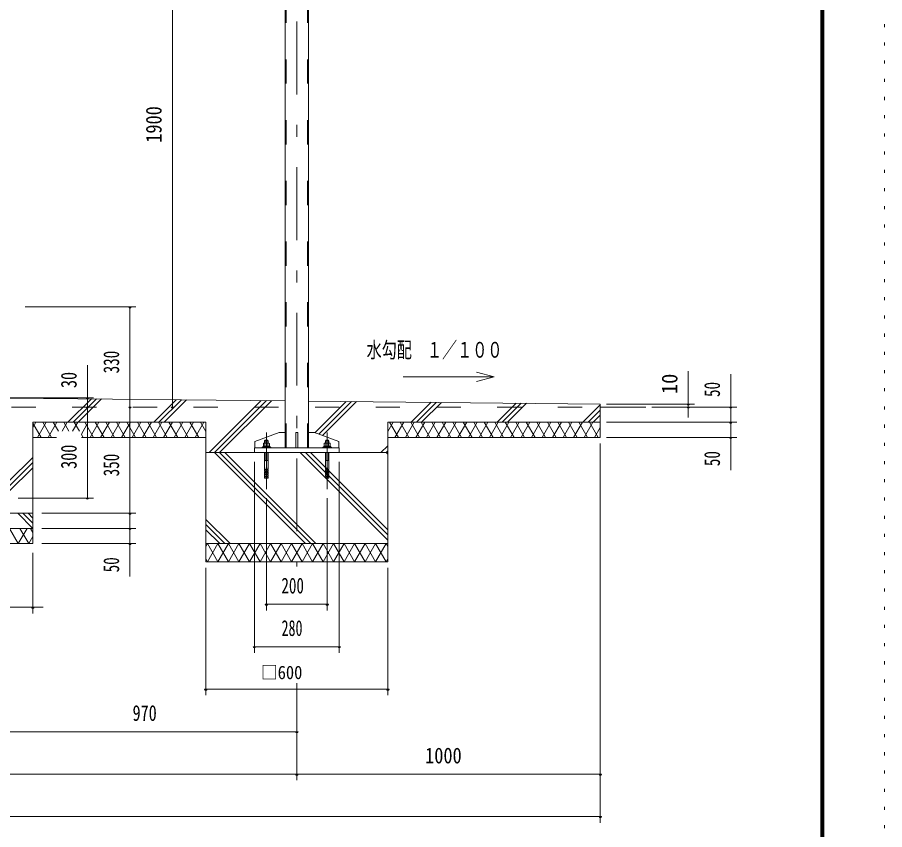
# Model space of a CAD drawing. Units: millimetres, scale not verified. Extents: x -30294 to 30299, y -14700 to 14700.
# Drawn here: x 20296 to 30299, y -4042 to 5329 of the extents above; entities that cross this region are included whole.
import ezdxf
from ezdxf.enums import TextEntityAlignment as Align

# ---------------------------------------------------------------- set-up
doc = ezdxf.new("R2010")
doc.units = ezdxf.units.MM
doc.header["$LTSCALE"] = 70
for name, pattern in [('USER2', [10, 4, -6]), ('USER3', [24, 12, -5, 2, -5]), ('USER4', [3, 0.5, -2.5])]:
    doc.linetypes.add(name, pattern=pattern)
for name, color, linetype, lineweight in [('0-6_2-0BOLD', 7, 'Continuous', 18), ('0-7_2-1HIDDEN', 3, 'USER2', 18), ('0-8_2-2CENTER', 3, 'USER3', 18), ('0-9_2-4THIN', 4, 'Continuous', 18), ('0-A_2-5DIM', 3, 'Continuous', 18), ('0-B_2-6HATCH', 2, 'Continuous', 18), ('0-C_F-F', 5, 'Continuous', 18), ('0-D_F-E_J_ADD', 5, 'USER4', 18)]:
    doc.layers.add(name, color=color, linetype=linetype, lineweight=lineweight)
doc.styles.add('ＭＳ ゴシック', font='')
doc.styles.get('ＭＳ ゴシック').set_extended_font_data('MS Gothic')

msp = doc.modelspace()

# ---------------------------------------------------------------- linework, layer by layer
at = {"layer": '0-6_2-0BOLD'}
for p, q in [((23652.58, 363.9), (23652.59, 6960.27)), ((23385.54, 6318.98), (23385.53, 363.9)), ((20198.79, 937.14), (23385.54, 904.79)), ((23652.59, 902.08), (27019.05, 867.89)), ((27019.05, 867.9), (27019.05, 482.9)), ((27019.06, 832.9), (27544.08, 832.9)), ((23529.56, 363.9), (23529.56, 538.9)), ((20746.28, 482.9), (20474.06, 482.9)), ((22469.06, 482.9), (21034.06, 482.9)), ((23151.89, 382.45), (23151.89, 414.29)), ((23186.24, 414.29), (23186.24, 382.45)), ((23190.07, 442.98), (23190.07, 417.45)), ((23890.07, 442.98), (23848.06, 442.98)), ((23851.89, 414.29), (23851.89, 382.45)), ((23886.24, 382.45), (23886.24, 414.29)), ((23903.42, 414.29), (23903.42, 382.45)), ((24002.59, 363.9), (24002.59, 433.9)), ((27019.06, 482.9), (24569.06, 482.9)), ((24569.06, 307.9), (22469.06, 307.9)), ((23029.07, 307.9), (23029.07, 363.9)), ((23158.57, 371.95), (23169.07, 382.45)), ((23179.56, 382.45), (23169.07, 371.95)), ((23820.06, 371.95), (23820.06, 363.9)), ((23858.56, 382.45), (23869.06, 371.95)), ((23879.56, 371.95), (23869.06, 382.45)), ((23906.69, 371.95), (23906.69, 382.45)), ((23148.06, 215.64), (23190.06, 215.64)), ((23890.06, 215.64), (23848.06, 215.64)), ((23148.06, 104.91), (23152.26, 113.31)), ((23185.86, 113.31), (23190.06, 104.91)), ((23885.86, 113.31), (23890.06, 104.91)), ((23148.06, 79.71), (23152.26, 88.11)), ((23148.06, 54.51), (23152.26, 62.91)), ((23148.06, 29.31), (23152.26, 37.71)), ((23185.86, 88.11), (23190.06, 79.71)), ((23185.86, 62.91), (23190.06, 54.51)), ((23185.86, 37.71), (23190.06, 29.31)), ((23848.06, 79.71), (23852.26, 88.11)), ((23848.06, 54.51), (23852.26, 62.91)), ((23885.86, 88.11), (23890.06, 79.71)), ((23885.86, 62.91), (23890.06, 54.51)), ((23885.86, 37.71), (23890.06, 29.31)), ((19774.06, -392.1), (20474.07, -392.1)), ((20474.07, -567.1), (19774.06, -567.1)), ((22469.06, -742.1), (24569.06, -742.1))]:
    msp.add_line(p, q, dxfattribs=at)
for points in [[(15679.06, -952.1), (17779.06, -952.1), (17779.06, 657.9), (19774.06, 657.9), (19774.06, -742.1), (20474.06, -742.1), (20474.06, 657.9), (22469.06, 657.9), (22469.06, -952.1), (24569.06, -952.1), (24569.06, 657.9), (27019.06, 657.9)], [(23385.53, 538.9), (23315.54, 538.9), (23035.54, 433.9), (23035.54, 363.9)], [(23529.56, 538.9), (23508.57, 538.9), (23508.57, 363.9)], [(24002.59, 433.9), (23722.58, 538.9), (23652.59, 538.9)], [(23203.42, 382.45), (23203.42, 414.29), (23197.94, 417.45), (23140.19, 417.45), (23134.71, 414.29), (23134.71, 382.45)], [(23148.06, 417.45), (23148.06, 442.98), (23190.07, 442.98), (23183.07, 449.98), (23155.07, 449.98), (23148.06, 442.98)], [(23834.71, 382.45), (23834.71, 414.29), (23840.19, 417.45), (23897.94, 417.45), (23903.42, 414.29)], [(23890.07, 417.45), (23890.07, 442.98), (23883.06, 449.98), (23855.06, 449.98), (23848.06, 442.98), (23848.06, 417.45)], [(23029.07, 363.9), (24009.06, 363.9), (24009.06, 307.9)], [(23218.07, 363.9), (23218.07, 371.95), (23120.07, 371.95), (23120.07, 363.9)], [(23131.44, 371.95), (23131.44, 382.45), (23206.69, 382.45), (23206.69, 371.95)], [(23164.86, 113.31), (23148.06, 113.31), (23148.06, 307.9)], [(23190.06, 307.9), (23190.06, 113.31), (23173.26, 113.31)], [(23820.06, 371.95), (23918.06, 371.95), (23918.06, 363.9)], [(23906.69, 382.45), (23831.44, 382.45), (23831.44, 371.95)], [(23848.06, 307.9), (23848.06, 113.31), (23864.86, 113.31)], [(23873.26, 113.31), (23890.06, 113.31), (23890.06, 307.9)], [(23173.26, 130.11), (23164.86, 130.11), (23164.86, 12.51), (23148.06, 12.51), (23148.06, 29.31), (23164.86, 29.31)], [(23164.86, 88.11), (23148.06, 88.11), (23148.06, 104.91), (23164.86, 104.91)], [(23173.26, 29.31), (23190.06, 29.31), (23190.06, 12.51), (23173.26, 12.51), (23173.26, 130.11)], [(23173.26, 104.91), (23190.06, 104.91), (23190.06, 88.11), (23173.26, 88.11)], [(23848.06, 29.31), (23848.06, 12.51), (23864.86, 12.51), (23864.86, 130.11)], [(23864.86, 104.91), (23848.06, 104.91), (23852.26, 113.31)], [(23848.06, 104.91), (23848.06, 88.11), (23864.86, 88.11)], [(23864.86, 130.11), (23873.26, 130.11), (23873.26, 12.51), (23890.06, 12.51), (23890.06, 29.31), (23873.26, 29.31)], [(23873.26, 88.11), (23890.06, 88.11), (23890.06, 104.91), (23873.26, 104.91)], [(23164.86, 62.91), (23148.06, 62.91), (23148.06, 79.71), (23164.86, 79.71)], [(23164.86, 37.71), (23148.06, 37.71), (23148.06, 54.51), (23164.86, 54.51)], [(23173.26, 79.71), (23190.06, 79.71), (23190.06, 62.91), (23173.26, 62.91)], [(23173.26, 54.51), (23190.06, 54.51), (23190.06, 37.71), (23173.26, 37.71)], [(23864.86, 79.71), (23848.06, 79.71), (23848.06, 62.91), (23864.86, 62.91)], [(23864.86, 54.51), (23848.06, 54.51), (23848.06, 37.71), (23864.86, 37.71)], [(23864.86, 29.31), (23848.06, 29.31), (23852.26, 37.71)], [(23873.26, 62.91), (23890.06, 62.91), (23890.06, 79.71), (23873.26, 79.71)], [(23873.26, 37.71), (23890.06, 37.71), (23890.06, 54.51), (23873.26, 54.51)]]:
    msp.add_lwpolyline(points, dxfattribs=at)
for centre, radius, start, end in [((23143.3, 404.21), 13.24, 49.5701, 90), ((23169.07, 369.22), 48.23, 69.13593, 110.86406), ((23194.83, 404.21), 13.24, 90, 130.42989), ((23843.3, 404.21), 13.24, 49.57011, 90), ((23869.06, 369.22), 48.23, 69.13594, 110.86407), ((23894.83, 404.21), 13.24, 90, 130.4299)]:
    msp.add_arc(centre, radius, start, end, dxfattribs=at)
at = {"layer": '0-7_2-1HIDDEN'}
for p, q in [((23642.78, 363.9), (23642.79, 6960.27)), ((23395.33, 363.9), (23395.34, 6318.98)), ((13229.06, 832.9), (27019.06, 832.9))]:
    msp.add_line(p, q, dxfattribs=at)
at = {"layer": '0-8_2-2CENTER'}
for p, q in [((23519.06, 6960.27), (23519.06, -1005.48)), ((23169.06, -112.44), (23169.06, 538.9)), ((23869.06, -112.44), (23869.06, 538.9))]:
    msp.add_line(p, q, dxfattribs=at)
at = {"layer": '0-9_2-4THIN'}
for p, q in [((23153.32, 417.45), (23153.32, 448.23)), ((23184.81, 448.23), (23184.81, 417.45)), ((23853.32, 417.45), (23853.32, 448.23)), ((23884.81, 448.23), (23884.81, 417.45))]:
    msp.add_line(p, q, dxfattribs=at)
for points in [[(23148.06, 208.37), (23152.27, 215.64), (23152.26, 307.9)], [(23185.86, 307.9), (23185.86, 215.64), (23190.06, 208.36)], [(23852.26, 307.9), (23852.27, 215.64), (23848.06, 208.37)], [(23890.06, 208.36), (23885.86, 215.64), (23885.86, 307.9)]]:
    msp.add_lwpolyline(points, dxfattribs=at)
at = {"layer": '0-A_2-5DIM'}
for p, q in [((22084.06, 7482.9), (22084.06, 832.9)), ((20386.77, 1987.9), (21664.06, 1987.9)), ((21608.07, 1987.9), (21580.07, 1987.9)), ((21594.07, 1987.9), (21594.07, -1120.1)), ((21104.06, -217.1), (21104.06, 1315.9)), ((25591.22, 1237.25), (25794.07, 1182.9)), ((28034.08, 711.14), (28034.08, 1245.9)), ((28524.08, 1210.9), (28524.08, 104.9)), ((21174.07, 937.9), (20159.07, 937.9)), ((21118.06, 937.9), (21090.06, 937.9)), ((21118.06, 832.9), (21090.06, 832.9)), ((21608.07, 832.9), (21580.07, 832.9)), ((22098.07, 832.9), (22070.07, 832.9)), ((27089.06, 867.9), (28104.08, 867.9)), ((28594.08, 832.9), (27614.08, 832.9)), ((28048.08, 867.9), (28020.08, 867.9)), ((28048.08, 832.9), (28020.08, 832.9)), ((28538.08, 832.9), (28510.08, 832.9)), ((27089.06, 657.9), (28594.08, 657.9)), ((28538.08, 657.9), (28510.08, 657.9)), ((27019.06, 412.9), (27019.06, -3962.1)), ((28594.08, 482.9), (27089.06, 482.9)), ((28538.08, 482.9), (28510.08, 482.9)), ((23029.07, -2002.1), (23029.07, 202.9)), ((24009.06, 202.9), (24009.06, -2002.1)), ((20303.79, -217.1), (21174.06, -217.1)), ((21118.06, -217.1), (21090.06, -217.1)), ((23169.06, -1512.1), (23169.06, -217.44)), ((23869.06, -1512.1), (23869.06, -217.44)), ((21664.06, -392.1), (20579.06, -392.1)), ((21608.07, -392.1), (21580.07, -392.1)), ((20579.06, -567.1), (21664.06, -567.1)), ((21608.07, -567.1), (21580.07, -567.1)), ((21664.06, -742.1), (20579.06, -742.1)), ((21608.07, -742.1), (21580.07, -742.1)), ((20474.06, -847.1), (20474.06, -1547.1)), ((22469.06, -2492.1), (22469.06, -1022.09)), ((24569.06, -2492.1), (24569.06, -1022.1)), ((20595.09, -1477.1), (18881.56, -1477.1)), ((20488.06, -1477.1), (20460.06, -1477.1)), ((23183.06, -1442.1), (23155.06, -1442.1)), ((23169.06, -1442.1), (23869.06, -1442.1)), ((23883.06, -1442.1), (23855.06, -1442.1)), ((23043.07, -1932.1), (23015.07, -1932.1)), ((24009.06, -1932.1), (23029.07, -1932.1)), ((24023.06, -1932.1), (23995.06, -1932.1)), ((23519.06, -2352.1), (23519.06, -3472.1)), ((22483.06, -2422.1), (22455.06, -2422.1)), ((22469.06, -2422.1), (24569.06, -2422.1)), ((24583.06, -2422.1), (24555.06, -2422.1)), ((16729.06, -2912.1), (23519.06, -2912.1)), ((23533.06, -2912.1), (23505.06, -2912.1)), ((13229.06, -3402.09), (27019.06, -3402.09)), ((23533.06, -3402.09), (23505.06, -3402.09)), ((27033.06, -3402.09), (27005.06, -3402.09)), ((27019.06, -3892.1), (13229.06, -3892.1)), ((27033.06, -3892.1), (27005.06, -3892.1))]:
    msp.add_line(p, q, dxfattribs=at)
msp.add_lwpolyline([(24744.07, 1182.9), (25794.07, 1182.9), (25591.22, 1128.55)], dxfattribs=at)
for centre in [(21594.07, 1987.9), (21104.06, 937.9), (21104.06, 832.9), (21594.07, 832.9), (22084.07, 832.9), (28034.08, 867.9), (28034.08, 832.9), (28524.08, 832.9), (28524.08, 657.9), (28524.08, 482.9), (21104.06, -217.1), (21594.07, -392.1), (21594.07, -567.1), (21594.07, -742.1), (20474.06, -1477.1), (23169.06, -1442.1), (23869.06, -1442.1), (23029.07, -1932.1), (24009.06, -1932.1), (22469.06, -2422.1), (24569.06, -2422.1), (23519.06, -2912.1), (23519.06, -3402.09), (27019.06, -3402.09), (27019.06, -3892.1)]:
    msp.add_arc(centre, 14, 180, 0, dxfattribs=at)
at = {"layer": '0-B_2-6HATCH'}
for p, q in [((20879.62, 657.9), (21149.21, 927.49)), ((21208.01, 926.9), (20939.02, 657.9)), ((20998.41, 657.9), (21266.81, 926.3)), ((21869.57, 657.9), (22129.21, 917.54)), ((22188.01, 916.95), (21928.97, 657.9)), ((22246.81, 916.35), (21988.36, 657.9)), ((22509.52, 307.9), (23109.21, 907.59)), ((23168.01, 907), (22568.92, 307.9)), ((22628.31, 307.9), (23226.81, 906.4)), ((23728.32, 536.75), (24089.21, 897.64)), ((24148.01, 897.04), (23771.52, 520.55)), ((23814.72, 504.35), (24206.81, 896.45)), ((25069.21, 887.69), (24839.42, 657.9)), ((24898.82, 657.9), (25128.01, 887.09)), ((25186.81, 886.5), (24958.21, 657.9)), ((25829.37, 657.9), (26049.21, 877.74)), ((26108.01, 877.14), (25888.76, 657.9)), ((25948.16, 657.9), (26166.81, 876.55)), ((26819.32, 657.9), (27019.05, 857.64)), ((27019.05, 798.24), (26878.71, 657.9)), ((26938.11, 657.9), (27019.05, 738.84)), ((20508, 657.9), (20474.06, 599.13)), ((20474.06, 646.68), (20568.62, 482.9)), ((20528.2, 482.9), (20629.24, 657.9)), ((20588.83, 657.9), (20689.86, 482.9)), ((20649.45, 482.9), (20750.48, 657.9)), ((20710.07, 657.9), (20769.71, 554.61)), ((20812.09, 554.61), (20871.73, 657.9)), ((20890.95, 554.61), (20831.31, 657.9)), ((20992.97, 657.9), (20933.33, 554.61)), ((20952.56, 657.9), (21012.19, 554.61)), ((21034.06, 519.08), (21114.21, 657.9)), ((21073.8, 657.9), (21174.84, 482.9)), ((21134.42, 482.9), (21235.46, 657.9)), ((21195.04, 657.9), (21296.08, 482.9)), ((21255.67, 482.9), (21356.7, 657.9)), ((21316.29, 657.9), (21417.32, 482.9)), ((21376.91, 482.9), (21477.94, 657.9)), ((21437.53, 657.9), (21538.57, 482.9)), ((21498.15, 482.9), (21599.19, 657.9)), ((21558.78, 657.9), (21659.81, 482.9)), ((21619.39, 482.9), (21720.43, 657.9)), ((21680.02, 657.9), (21781.05, 482.9)), ((21740.64, 482.9), (21841.67, 657.9)), ((21902.3, 482.9), (21801.26, 657.9)), ((21962.92, 657.9), (21861.88, 482.9)), ((21922.51, 657.9), (22023.54, 482.9)), ((21983.13, 482.9), (22084.16, 657.9)), ((22043.75, 657.9), (22144.78, 482.9)), ((22104.37, 482.9), (22205.41, 657.9)), ((22164.99, 657.9), (22266.03, 482.9)), ((22225.61, 482.9), (22326.65, 657.9)), ((22286.24, 657.9), (22387.27, 482.9)), ((22346.86, 482.9), (22447.89, 657.9)), ((22407.48, 657.9), (22469.06, 551.24)), ((24630.28, 657.9), (24569.06, 551.87)), ((24589.87, 657.9), (24690.9, 482.9)), ((24650.49, 482.9), (24751.52, 657.9)), ((24711.11, 657.9), (24812.14, 482.9)), ((24771.73, 482.9), (24872.77, 657.9)), ((24832.35, 657.9), (24933.39, 482.9)), ((24892.97, 482.9), (24994.01, 657.9)), ((24953.6, 657.9), (25054.63, 482.9)), ((25014.22, 482.9), (25115.25, 657.9)), ((25074.84, 657.9), (25175.88, 482.9)), ((25135.46, 482.9), (25236.5, 657.9)), ((25196.08, 657.9), (25297.12, 482.9)), ((25256.71, 482.9), (25357.74, 657.9)), ((25317.33, 657.9), (25418.37, 482.9)), ((25377.95, 482.9), (25478.98, 657.9)), ((25438.57, 657.9), (25539.61, 482.9)), ((25499.19, 482.9), (25600.23, 657.9)), ((25559.82, 657.9), (25660.85, 482.9)), ((25620.43, 482.9), (25721.47, 657.9)), ((25681.06, 657.9), (25782.09, 482.9)), ((25741.68, 482.9), (25842.72, 657.9)), ((25903.34, 482.9), (25802.3, 657.9)), ((25963.96, 657.9), (25862.92, 482.9)), ((25923.55, 657.9), (26024.58, 482.9)), ((25984.17, 482.9), (26085.2, 657.9)), ((26044.79, 657.9), (26145.83, 482.9)), ((26105.41, 482.9), (26206.45, 657.9)), ((26166.03, 657.9), (26267.07, 482.9)), ((26226.66, 482.9), (26327.69, 657.9)), ((26287.28, 657.9), (26388.31, 482.9)), ((26347.9, 482.9), (26448.93, 657.9)), ((26408.52, 657.9), (26509.56, 482.9)), ((26469.14, 482.9), (26570.18, 657.9)), ((26529.76, 657.9), (26630.8, 482.9)), ((26590.39, 482.9), (26691.42, 657.9)), ((26651.01, 657.9), (26752.05, 482.9)), ((26711.63, 482.9), (26812.66, 657.9)), ((26873.29, 482.9), (26772.25, 657.9)), ((26933.91, 657.9), (26832.87, 482.9)), ((26893.5, 657.9), (26994.53, 482.9)), ((27019.05, 650.43), (27014.74, 657.9)), ((21034.06, 516.73), (21053.59, 482.9)), ((26954.12, 482.9), (27019.05, 595.37)), ((22469.06, 484.56), (22468.1, 482.9)), ((24569.06, 483.94), (24569.66, 482.9)), ((22569.56, 307.9), (23619.56, -742.1)), ((23678.96, -742.1), (22628.96, 307.9)), ((22688.36, 307.9), (23738.36, -742.1)), ((24569.06, -701.65), (23559.51, 307.9)), ((23618.91, 307.9), (24569.06, -642.25)), ((24569.06, -582.85), (23678.31, 307.9)), ((24569.06, 387.54), (24489.42, 307.9)), ((24548.81, 307.9), (24569.06, 328.15)), ((24549.46, 307.9), (24569.06, 288.3)), ((20474.06, 252.34), (20198.79, -22.93)), ((20198.79, -82.33), (20474.06, 192.94)), ((20474.06, 133.55), (20198.79, -141.72)), ((20474.06, -566.45), (20299.71, -392.1)), ((20359.11, -392.1), (20474.06, -507.05)), ((20474.06, -447.65), (20418.51, -392.1)), ((22748.41, -742.1), (22469.06, -462.75)), ((20204.89, -567.1), (20305.92, -742.1)), ((20305.92, -742.1), (20406.96, -567.1)), ((20447.37, -567.1), (20474.06, -613.32)), ((22469.06, -522.15), (22689.01, -742.1)), ((22629.62, -742.1), (22469.06, -581.54)), ((22973.28, -742.1), (22852.04, -952.1)), ((23094.53, -952.1), (22973.28, -742.1)), ((22973.28, -952.1), (23094.53, -742.1)), ((23215.77, -742.1), (23094.53, -952.1)), ((23094.53, -742.1), (23215.77, -952.1)), ((23337.01, -952.1), (23215.77, -742.1)), ((23458.26, -952.1), (23579.5, -742.1)), ((23579.5, -742.1), (23700.74, -952.1)), ((23700.75, -952.1), (23821.99, -742.1)), ((23821.99, -742.1), (23943.23, -952.1)), ((23943.23, -952.1), (24064.48, -742.1)), ((24064.47, -742.1), (24185.72, -952.1)), ((24428.21, -742.1), (24306.96, -952.1)), ((24428.21, -952.1), (24549.45, -742.1)), ((24428.21, -742.1), (24549.45, -952.1)), ((24549.45, -742.1), (24569.06, -776.07)), ((22469.06, -918.76), (22488.31, -952.1)), ((24549.45, -952.1), (24569.06, -918.13))]:
    msp.add_line(p, q, dxfattribs=at)
for points in [[(20326.13, -567.1), (20427.17, -742.1), (20474.06, -660.88)], [(22852.04, -952.1), (22730.8, -742.1), (22609.55, -952.1), (22488.31, -742.1), (22469.06, -775.44)], [(22488.31, -952.1), (22609.55, -742.1), (22730.79, -952.1)], [(22730.8, -952.1), (22852.04, -742.1), (22973.28, -952.1)], [(23215.77, -952.1), (23337.01, -742.1), (23458.25, -952.1)], [(23579.5, -952.1), (23458.26, -742.1), (23337.01, -952.1)], [(23821.99, -952.1), (23700.74, -742.1), (23579.5, -952.1)], [(24064.47, -952.1), (23943.23, -742.1), (23821.99, -952.1)], [(24306.96, -952.1), (24185.72, -742.1), (24064.48, -952.1)], [(24185.72, -952.1), (24306.96, -742.1), (24428.21, -952.1)]]:
    msp.add_lwpolyline(points, dxfattribs=at)
at = {"layer": '0-C_F-F'}
for points in [[(29599.18, -14000), (-10580.82, -14000), (-10580.82, 14140), (29599.18, 14140)], [(29595.67, -13996.5), (-10577.32, -13996.5), (-10577.32, 14136.5), (29595.67, 14136.5)], [(29592.17, -13993), (29592.17, 14133), (-10573.82, 14133), (-10573.82, -13993)], [(29588.67, -13989.5), (-10570.32, -13989.5), (-10570.32, 14129.5), (29588.67, 14129.5)], [(29585.18, -13986), (29585.18, 14126), (-10566.82, 14126), (-10566.82, -13986)], [(29581.68, -13982.5), (-10563.32, -13982.5), (-10563.32, 14122.5), (29581.68, 14122.5)], [(29578.17, -13979), (29578.17, 14119), (-10559.82, 14119), (-10559.82, -13979)], [(29574.68, -13975.5), (-10556.32, -13975.5), (-10556.32, 14115.5), (29574.68, 14115.5)], [(29571.17, -13972), (-10552.82, -13972), (-10552.82, 14112), (29571.17, 14112)], [(29567.68, -13968.5), (-10549.32, -13968.5), (-10549.32, 14108.5), (29567.68, 14108.5)], [(29564.17, -13965), (29564.17, 14105), (-10545.82, 14105), (-10545.82, -13965)]]:
    msp.add_lwpolyline(points, close=True, dxfattribs=at)
at = {"layer": '0-D_F-E_J_ADD'}
msp.add_lwpolyline([(30299.18, -14700), (-11280.82, -14700), (-11280.82, 14700), (30299.18, 14700)], close=True, dxfattribs=at)

# ---------------------------------------------------------------- texts
at = {"layer": '0-A_2-5DIM', "color": 7, "style": 'ＭＳ ゴシック'}
for s, rotation, width, p in [('1900', 90, 0.85, (22014.07, 3882.32)), ('330', 90, 0.7, (21524.06, 1221.64)), ('30', 90.001, 0.75, (21034.06, 1052.26)), ('10', 90, 0.95, (27964.08, 982.78)), ('50', 90, 0.7, (28454.08, 949.5)), ('300', 90, 0.75, (21034.06, 120.16)), ('50', 90, 0.7, (28454.08, 151.5)), ('350', 90, 0.7, (21524.06, 33.82)), ('50', 90, 0.7, (21524.06, -1073.5))]:
    msp.add_text(s, height=182.3, rotation=rotation, dxfattribs=dict(at, width=width)).set_placement(p, align=Align.BOTTOM_LEFT)
for s, height, width, p in [('水勾配\u3000１／１００', 182.3, 0.7, (24324.07, 1347.77)), ('200', 182.3, 0.7, (23340.89, -1372.1)), ('280', 182.3, 0.65, (23342.74, -1862.1)), ('□600', 155, 0.9, (23107.81, -2352.1)), ('970', 182.3, 0.75, (21624.41, -2842.1)), ('1000', 182.3, 0.85, (24999.13, -3332.09))]:
    msp.add_text(s, height=height, dxfattribs=dict(at, width=width)).set_placement(p, align=Align.BOTTOM_LEFT)

doc.saveas('drawing.dxf')
